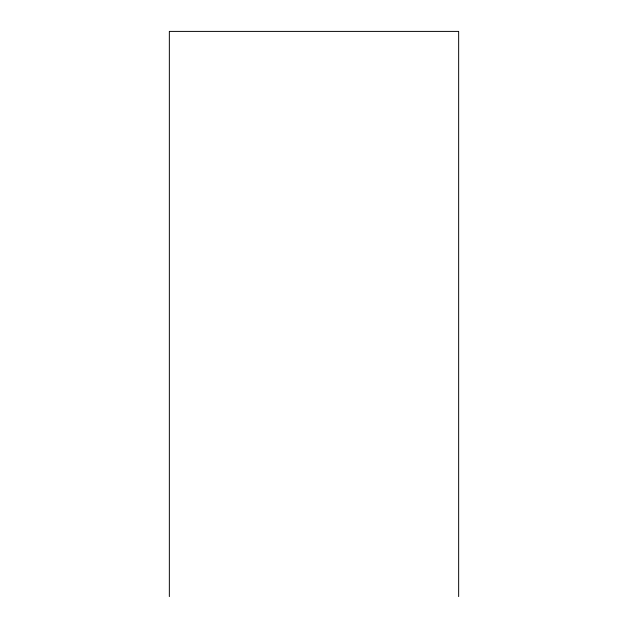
<?xml version="1.0" encoding="UTF-8"?>
<svg xmlns="http://www.w3.org/2000/svg" width="628" height="628" viewBox="0 0 628 628"><rect width="100%" height="100%" fill="white"/><g stroke="black" fill="none" stroke-linecap="round" stroke-linejoin="round"><path stroke-width="0.94" d="M458.652 596.6L458.652 31.4L169.348 31.4L169.348 596.6"/></g></svg>
